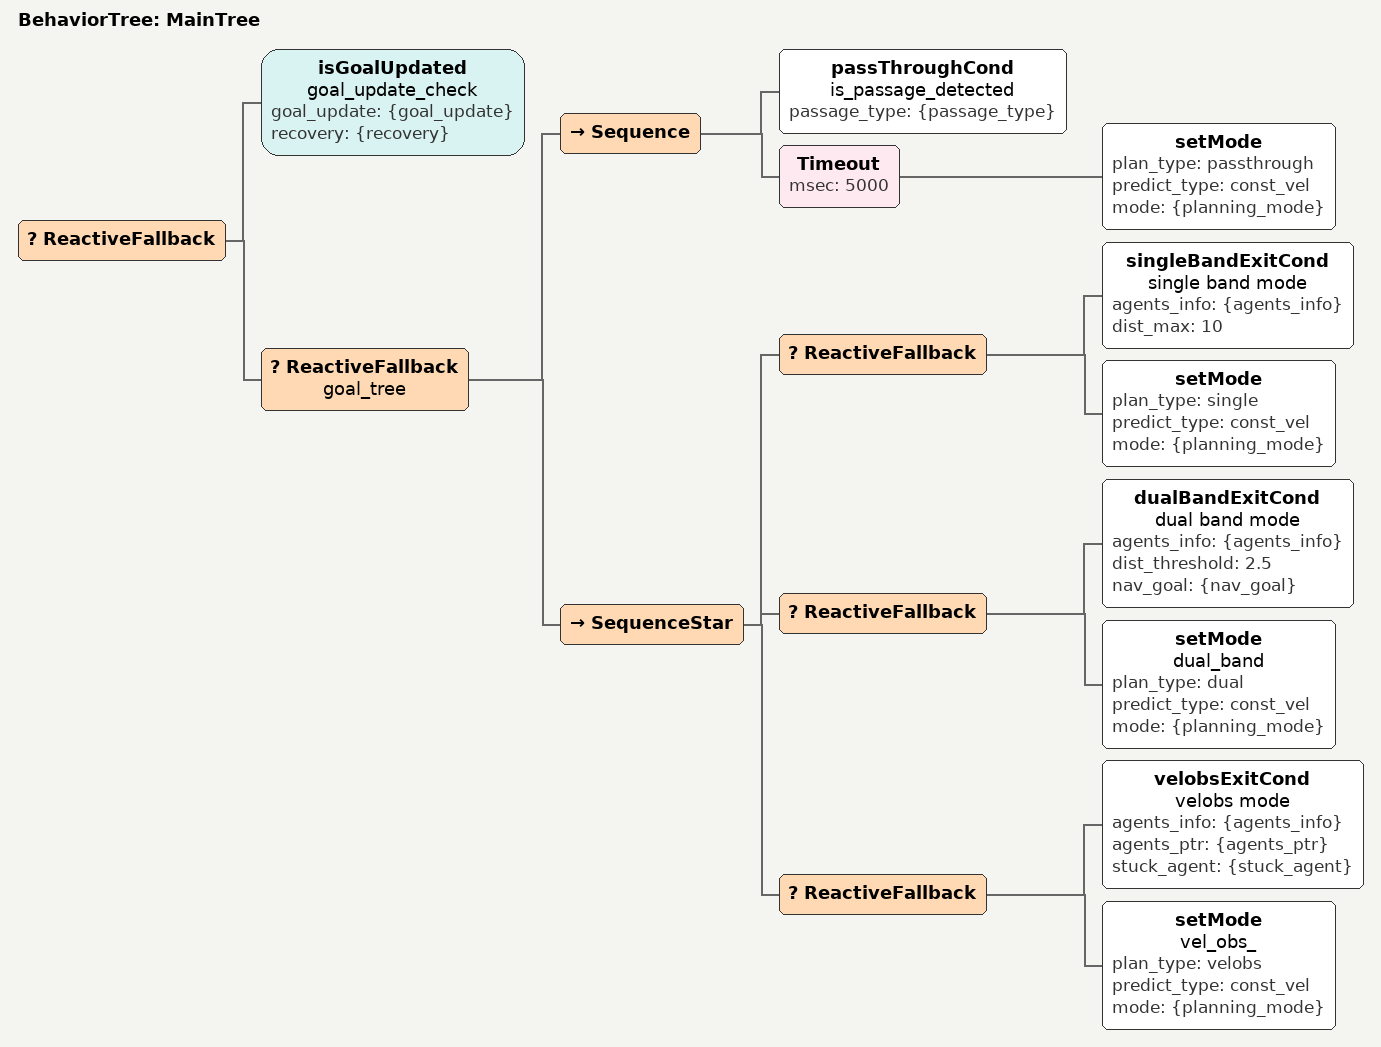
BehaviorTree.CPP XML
<root BTCPP_format="4" >
	<BehaviorTree ID="MainTree">
		<ReactiveFallback>
			<!-- Condition -->
			<isGoalUpdated name="goal_update_check" goal_update="{goal_update}" recovery="{recovery}"/>
			<ReactiveFallback name="goal_tree">
				<!-- First Control -->
				<Sequence>
					<passThroughCond name="is_passage_detected" passage_type="{passage_type}"/>
					<Timeout msec="5000">
						<setMode plan_type="passthrough" predict_type="const_vel" mode="{planning_mode}"/>
					</Timeout>
				</Sequence>
				<!-- Second Control -->
				<!-- Second Control: SequenceWithMemory replaced with SequenceStar for BT v3 compatibility -->
				<SequenceStar>
					<ReactiveFallback>
						<singleBandExitCond name="single band mode" agents_info="{agents_info}" dist_max="10"/>
						<setMode plan_type="single" predict_type="const_vel" mode="{planning_mode}"/>
					</ReactiveFallback>
					<ReactiveFallback>
						<dualBandExitCond name="dual band mode" agents_info="{agents_info}" dist_threshold="2.5" nav_goal="{nav_goal}"/>
						<setMode name="dual_band" plan_type="dual" predict_type="const_vel" mode="{planning_mode}"/>
					</ReactiveFallback>
					<ReactiveFallback>
						<velobsExitCond name="velobs mode" agents_info="{agents_info}" agents_ptr="{agents_ptr}" stuck_agent="{stuck_agent}"/>
						<setMode name="vel_obs_" plan_type="velobs" predict_type="const_vel" mode="{planning_mode}"/>
					</ReactiveFallback>
				</SequenceStar>
			</ReactiveFallback>
		</ReactiveFallback>
	</BehaviorTree>
</root>
